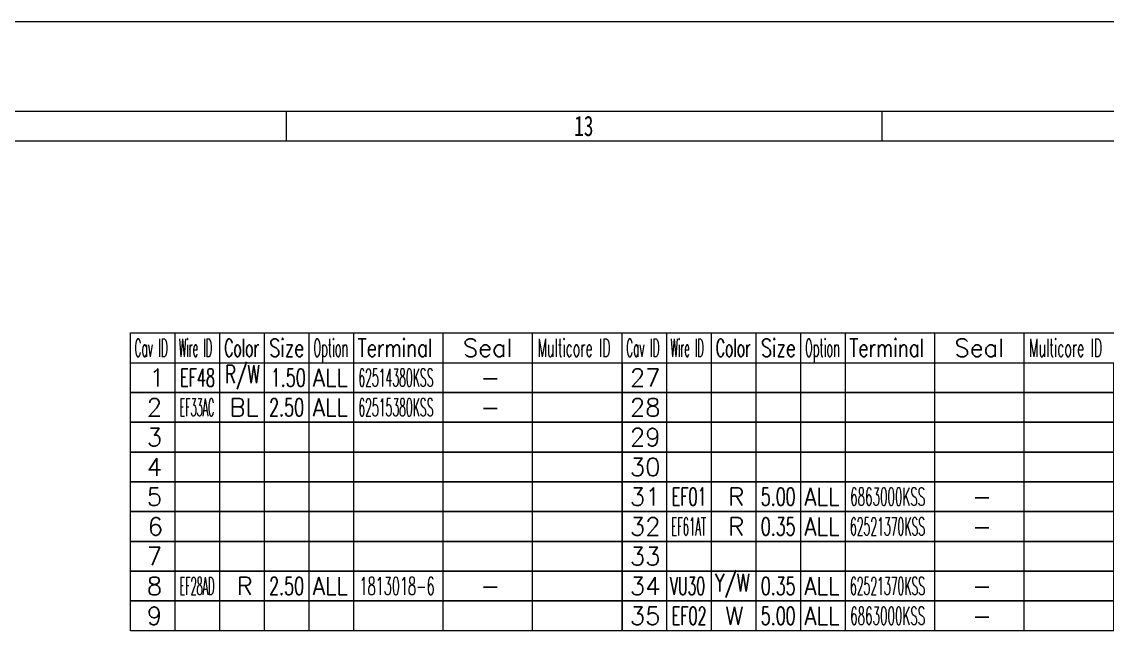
# Model space of a CAD drawing. Header units: inches. Extents: x 47316 to 59086, y 3141 to 11743.
# Drawn here: x 51423.5 to 51605.7, y 10197.4 to 10299.1 of the extents above; entities that cross this region are included whole.
import ezdxf

# ---------------------------------------------------------------- set-up
doc = ezdxf.new("R2010")
doc.units = ezdxf.units.IN
doc.header["$MEASUREMENT"] = 0
doc.styles.add('MtX_FangSong_GB2312', font='')
doc.styles.get("Standard").update_dxf_attribs({"font": ''})
doc.styles.get('MtX_FangSong_GB2312').set_extended_font_data('FangSong_GB2312')
doc.styles.get('Standard').set_extended_font_data('SimSun')

msp = doc.modelspace()

# ---------------------------------------------------------------- linework, layer by layer
at = {"color": 0, "lineweight": 15}
for p, q in [((57387.93, 10299.08), (50247.93, 10299.08)), ((50267.93, 10284.08), (57267.93, 10284.08)), ((51467.93, 10279.08), (51467.93, 10284.08)), ((51567.93, 10279.08), (51567.93, 10284.08)), ((50267.93, 10279.08), (57367.93, 10279.08))]:
    msp.add_line(p, q, dxfattribs=at)
at = {"color": 0, "linetype": 'Continuous', "lineweight": 15}
for p, q in [((51441.76, 10246.81), (51854.26, 10246.81)), ((51441.76, 10241.81), (51441.76, 10246.81)), ((51441.76, 10241.81), (51854.26, 10241.81))]:
    msp.add_line(p, q, dxfattribs=at)
at = {"color": 7, "linetype": 'Continuous', "lineweight": 15}
for p, q in [((51449.26, 10241.81), (51449.26, 10246.81)), ((51456.76, 10241.81), (51456.76, 10246.81)), ((51464.26, 10241.81), (51464.26, 10246.81)), ((51471.76, 10241.81), (51471.76, 10246.81)), ((51479.26, 10241.81), (51479.26, 10246.81)), ((51494.26, 10241.81), (51494.26, 10246.81)), ((51509.26, 10241.81), (51509.26, 10246.81)), ((51524.26, 10241.81), (51524.26, 10246.81)), ((51531.76, 10241.81), (51531.76, 10246.81)), ((51539.26, 10241.81), (51539.26, 10246.81)), ((51546.76, 10241.81), (51546.76, 10246.81)), ((51554.26, 10241.81), (51554.26, 10246.81)), ((51561.76, 10241.81), (51561.76, 10246.81)), ((51576.76, 10241.81), (51576.76, 10246.81)), ((51591.76, 10241.81), (51591.76, 10246.81))]:
    msp.add_line(p, q, dxfattribs=at)
at = {"color": 102, "linetype": 'Continuous', "lineweight": 15}
for p, q in [((51449.26, 10236.81), (51449.26, 10241.81)), ((51456.76, 10236.81), (51456.76, 10241.81)), ((51464.26, 10236.81), (51464.26, 10241.81)), ((51471.76, 10236.81), (51471.76, 10241.81)), ((51479.26, 10236.81), (51479.26, 10241.81)), ((51494.26, 10236.81), (51494.26, 10241.81)), ((51509.26, 10236.81), (51509.26, 10241.81)), ((51531.76, 10236.81), (51531.76, 10241.81)), ((51539.26, 10236.81), (51539.26, 10241.81)), ((51546.76, 10236.81), (51546.76, 10241.81)), ((51554.26, 10236.81), (51554.26, 10241.81)), ((51561.76, 10236.81), (51561.76, 10241.81)), ((51576.76, 10236.81), (51576.76, 10241.81)), ((51591.76, 10236.81), (51591.76, 10241.81)), ((51449.26, 10231.81), (51449.26, 10236.81)), ((51456.76, 10231.81), (51456.76, 10236.81)), ((51464.26, 10231.81), (51464.26, 10236.81)), ((51471.76, 10231.81), (51471.76, 10236.81)), ((51479.26, 10231.81), (51479.26, 10236.81)), ((51494.26, 10231.81), (51494.26, 10236.81)), ((51509.26, 10231.81), (51509.26, 10236.81)), ((51531.76, 10231.81), (51531.76, 10236.81)), ((51539.26, 10231.81), (51539.26, 10236.81)), ((51546.76, 10231.81), (51546.76, 10236.81)), ((51554.26, 10231.81), (51554.26, 10236.81)), ((51561.76, 10231.81), (51561.76, 10236.81)), ((51576.76, 10231.81), (51576.76, 10236.81)), ((51591.76, 10231.81), (51591.76, 10236.81)), ((51449.26, 10226.81), (51449.26, 10231.81)), ((51456.76, 10226.81), (51456.76, 10231.81)), ((51464.26, 10226.81), (51464.26, 10231.81)), ((51471.76, 10226.81), (51471.76, 10231.81)), ((51479.26, 10226.81), (51479.26, 10231.81)), ((51494.26, 10226.81), (51494.26, 10231.81)), ((51509.26, 10226.81), (51509.26, 10231.81)), ((51531.76, 10226.81), (51531.76, 10231.81)), ((51539.26, 10226.81), (51539.26, 10231.81)), ((51546.76, 10226.81), (51546.76, 10231.81)), ((51554.26, 10226.81), (51554.26, 10231.81)), ((51561.76, 10226.81), (51561.76, 10231.81)), ((51576.76, 10226.81), (51576.76, 10231.81)), ((51591.76, 10226.81), (51591.76, 10231.81)), ((51449.26, 10221.81), (51449.26, 10226.81)), ((51456.76, 10221.81), (51456.76, 10226.81)), ((51464.26, 10221.81), (51464.26, 10226.81)), ((51471.76, 10221.81), (51471.76, 10226.81)), ((51479.26, 10221.81), (51479.26, 10226.81)), ((51494.26, 10221.81), (51494.26, 10226.81)), ((51509.26, 10221.81), (51509.26, 10226.81)), ((51531.76, 10221.81), (51531.76, 10226.81)), ((51539.26, 10221.81), (51539.26, 10226.81)), ((51546.76, 10221.81), (51546.76, 10226.81)), ((51554.26, 10221.81), (51554.26, 10226.81)), ((51561.76, 10221.81), (51561.76, 10226.81)), ((51576.76, 10221.81), (51576.76, 10226.81)), ((51591.76, 10221.81), (51591.76, 10226.81)), ((51449.26, 10216.81), (51449.26, 10221.81)), ((51456.76, 10216.81), (51456.76, 10221.81)), ((51464.26, 10216.81), (51464.26, 10221.81)), ((51471.76, 10216.81), (51471.76, 10221.81)), ((51479.26, 10216.81), (51479.26, 10221.81)), ((51494.26, 10216.81), (51494.26, 10221.81)), ((51509.26, 10216.81), (51509.26, 10221.81)), ((51531.76, 10216.81), (51531.76, 10221.81)), ((51539.26, 10216.81), (51539.26, 10221.81)), ((51546.76, 10216.81), (51546.76, 10221.81)), ((51554.26, 10216.81), (51554.26, 10221.81)), ((51561.76, 10216.81), (51561.76, 10221.81)), ((51576.76, 10216.81), (51576.76, 10221.81)), ((51591.76, 10216.81), (51591.76, 10221.81)), ((51449.26, 10211.81), (51449.26, 10216.81)), ((51456.76, 10211.81), (51456.76, 10216.81)), ((51464.26, 10211.81), (51464.26, 10216.81)), ((51471.76, 10211.81), (51471.76, 10216.81)), ((51479.26, 10211.81), (51479.26, 10216.81)), ((51494.26, 10211.81), (51494.26, 10216.81)), ((51509.26, 10211.81), (51509.26, 10216.81)), ((51531.76, 10211.81), (51531.76, 10216.81)), ((51539.26, 10211.81), (51539.26, 10216.81)), ((51546.76, 10211.81), (51546.76, 10216.81)), ((51554.26, 10211.81), (51554.26, 10216.81)), ((51561.76, 10211.81), (51561.76, 10216.81)), ((51576.76, 10211.81), (51576.76, 10216.81)), ((51591.76, 10211.81), (51591.76, 10216.81)), ((51449.26, 10206.81), (51449.26, 10211.81)), ((51456.76, 10206.81), (51456.76, 10211.81)), ((51464.26, 10206.81), (51464.26, 10211.81)), ((51471.76, 10206.81), (51471.76, 10211.81)), ((51479.26, 10206.81), (51479.26, 10211.81)), ((51494.26, 10206.81), (51494.26, 10211.81)), ((51509.26, 10206.81), (51509.26, 10211.81)), ((51531.76, 10206.81), (51531.76, 10211.81)), ((51539.26, 10206.81), (51539.26, 10211.81)), ((51546.76, 10206.81), (51546.76, 10211.81)), ((51554.26, 10206.81), (51554.26, 10211.81)), ((51561.76, 10206.81), (51561.76, 10211.81)), ((51576.76, 10206.81), (51576.76, 10211.81)), ((51591.76, 10206.81), (51591.76, 10211.81)), ((51449.26, 10201.81), (51449.26, 10206.81)), ((51456.76, 10201.81), (51456.76, 10206.81)), ((51464.26, 10201.81), (51464.26, 10206.81)), ((51471.76, 10201.81), (51471.76, 10206.81)), ((51479.26, 10201.81), (51479.26, 10206.81)), ((51494.26, 10201.81), (51494.26, 10206.81)), ((51509.26, 10201.81), (51509.26, 10206.81)), ((51531.76, 10201.81), (51531.76, 10206.81)), ((51539.26, 10201.81), (51539.26, 10206.81)), ((51546.76, 10201.81), (51546.76, 10206.81)), ((51554.26, 10201.81), (51554.26, 10206.81)), ((51561.76, 10201.81), (51561.76, 10206.81)), ((51576.76, 10201.81), (51576.76, 10206.81)), ((51591.76, 10201.81), (51591.76, 10206.81)), ((51449.26, 10196.81), (51449.26, 10201.81)), ((51456.76, 10196.81), (51456.76, 10201.81)), ((51464.26, 10196.81), (51464.26, 10201.81)), ((51471.76, 10196.81), (51471.76, 10201.81)), ((51479.26, 10196.81), (51479.26, 10201.81)), ((51494.26, 10196.81), (51494.26, 10201.81)), ((51509.26, 10196.81), (51509.26, 10201.81)), ((51531.76, 10196.81), (51531.76, 10201.81)), ((51539.26, 10196.81), (51539.26, 10201.81)), ((51546.76, 10196.81), (51546.76, 10201.81)), ((51554.26, 10196.81), (51554.26, 10201.81)), ((51561.76, 10196.81), (51561.76, 10201.81)), ((51576.76, 10196.81), (51576.76, 10201.81)), ((51591.76, 10196.81), (51591.76, 10201.81))]:
    msp.add_line(p, q, dxfattribs=at)
at = {"color": 0, "linetype": 'Continuous', "lineweight": 15}
for points in [[(51441.76, 10236.81), (51441.76, 10241.81), (51524.26, 10241.81), (51524.26, 10236.81)], [(51524.26, 10236.81), (51524.26, 10241.81), (51606.76, 10241.81), (51606.76, 10236.81)], [(51441.76, 10231.81), (51441.76, 10236.81), (51524.26, 10236.81), (51524.26, 10231.81)], [(51524.26, 10231.81), (51524.26, 10236.81), (51606.76, 10236.81), (51606.76, 10231.81)], [(51441.76, 10226.81), (51441.76, 10231.81), (51524.26, 10231.81), (51524.26, 10226.81)], [(51524.26, 10226.81), (51524.26, 10231.81), (51606.76, 10231.81), (51606.76, 10226.81)], [(51441.76, 10221.81), (51441.76, 10226.81), (51524.26, 10226.81), (51524.26, 10221.81)], [(51524.26, 10221.81), (51524.26, 10226.81), (51606.76, 10226.81), (51606.76, 10221.81)], [(51441.76, 10216.81), (51441.76, 10221.81), (51524.26, 10221.81), (51524.26, 10216.81)], [(51524.26, 10216.81), (51524.26, 10221.81), (51606.76, 10221.81), (51606.76, 10216.81)], [(51441.76, 10211.81), (51441.76, 10216.81), (51524.26, 10216.81), (51524.26, 10211.81)], [(51524.26, 10211.81), (51524.26, 10216.81), (51606.76, 10216.81), (51606.76, 10211.81)], [(51441.76, 10206.81), (51441.76, 10211.81), (51524.26, 10211.81), (51524.26, 10206.81)], [(51524.26, 10206.81), (51524.26, 10211.81), (51606.76, 10211.81), (51606.76, 10206.81)], [(51441.76, 10201.81), (51441.76, 10206.81), (51524.26, 10206.81), (51524.26, 10201.81)], [(51524.26, 10201.81), (51524.26, 10206.81), (51606.76, 10206.81), (51606.76, 10201.81)], [(51441.76, 10196.81), (51441.76, 10201.81), (51524.26, 10201.81), (51524.26, 10196.81)], [(51524.26, 10196.81), (51524.26, 10201.81), (51606.76, 10201.81), (51606.76, 10196.81)]]:
    msp.add_lwpolyline(points, close=True, dxfattribs=at)

# ---------------------------------------------------------------- texts
at = {"color": 0, "lineweight": 15, "style": 'MtX_FangSong_GB2312', "width": 0.7}
msp.add_text('13', height=3.4, dxfattribs=at).set_placement((51516.23, 10279.88))
at = {"color": 7, "linetype": 'Continuous', "lineweight": 15, "char_height": 3, "attachment_point": 1}
for s, insert, width in [('\\Fromans.shx;\\W0.4292452830;\\T1.0000000000;\\o\\lCav ID', (51442.45, 10245.81), 6.5), ('\\Fromans.shx;\\W0.4026548673;\\T1.0000000000;\\o\\lWire ID', (51449.88, 10245.81), 6.5), ('\\Fromans.shx;\\W0.5687500000;\\T1.0000000000;\\o\\lColor', (51457.51, 10245.81), 6.5), ('\\Fromans.shx;\\W0.7222222222;\\T1.0000000000;\\o\\lSize', (51465.07, 10245.81), 6.5), ('\\Fromans.shx;\\W0.4595959596;\\T1.0000000000;\\o\\lOption', (51472.46, 10245.81), 6.5), ('\\Fromans.shx;\\W0.7480916031;\\T1.0000000000;\\o\\lTerminal', (51479.87, 10245.81), 14), ('\\Fromans.shx;\\W1.0000000000;\\T1.0000000000;\\o\\lSeal', (51497.55, 10245.81), 9.2857), ('\\Fromans.shx;\\W0.5185185185;\\T1.0000000000;\\o\\lMulticore ID', (51510.06, 10245.81), 14), ('\\Fromans.shx;\\W0.4292452830;\\T1.0000000000;\\o\\lCav ID', (51524.95, 10245.81), 6.5), ('\\Fromans.shx;\\W0.4026548673;\\T1.0000000000;\\o\\lWire ID', (51532.38, 10245.81), 6.5), ('\\Fromans.shx;\\W0.5687500000;\\T1.0000000000;\\o\\lColor', (51540.01, 10245.81), 6.5), ('\\Fromans.shx;\\W0.7222222222;\\T1.0000000000;\\o\\lSize', (51547.57, 10245.81), 6.5), ('\\Fromans.shx;\\W0.4595959596;\\T1.0000000000;\\o\\lOption', (51554.96, 10245.81), 6.5), ('\\Fromans.shx;\\W0.7480916031;\\T1.0000000000;\\o\\lTerminal', (51562.37, 10245.81), 14), ('\\Fromans.shx;\\W1.0000000000;\\T1.0000000000;\\o\\lSeal', (51580.05, 10245.81), 9.2857), ('\\Fromans.shx;\\W0.5185185185;\\T1.0000000000;\\o\\lMulticore ID', (51592.56, 10245.81), 14), ('\\Fromans.shx;\\W1.0000000000;\\T1.0000000000;\\o\\l1', (51444.94, 10240.81), 2.8571), ('\\Fromans.shx;\\W1.0000000000;\\T1.0000000000;\\o\\l27', (51525.58, 10240.81), 5.7143), ('\\Fromans.shx;\\W1.0000000000;\\T1.0000000000;\\o\\l2', (51444.51, 10235.81), 2.8571), ('\\Fromans.shx;\\W1.0000000000;\\T1.0000000000;\\o\\l28', (51525.58, 10235.81), 5.7143), ('\\Fromans.shx;\\W1.0000000000;\\T1.0000000000;\\o\\l3', (51444.51, 10230.81), 2.8571), ('\\Fromans.shx;\\W1.0000000000;\\T1.0000000000;\\o\\l29', (51525.58, 10230.81), 5.7143), ('\\Fromans.shx;\\W1.0000000000;\\T1.0000000000;\\o\\l4', (51444.51, 10225.81), 2.8571), ('\\Fromans.shx;\\W1.0000000000;\\T1.0000000000;\\o\\l30', (51525.58, 10225.81), 5.7143), ('\\Fromans.shx;\\W1.0000000000;\\T1.0000000000;\\o\\l5', (51444.51, 10220.81), 2.8571), ('\\Fromans.shx;\\W1.0000000000;\\T1.0000000000;\\o\\l31', (51525.58, 10220.81), 5.7143), ('\\Fromans.shx;\\W1.0000000000;\\T1.0000000000;\\o\\l6', (51444.65, 10215.81), 2.8571), ('\\Fromans.shx;\\W1.0000000000;\\T1.0000000000;\\o\\l32', (51525.58, 10215.81), 5.7143), ('\\Fromans.shx;\\W1.0000000000;\\T1.0000000000;\\o\\l7', (51444.51, 10210.81), 2.8571), ('\\Fromans.shx;\\W1.0000000000;\\T1.0000000000;\\o\\l33', (51525.58, 10210.81), 5.7143), ('\\Fromans.shx;\\W1.0000000000;\\T1.0000000000;\\o\\l8', (51444.51, 10205.81), 2.8571), ('\\Fromans.shx;\\W1.0000000000;\\T1.0000000000;\\o\\l34', (51525.58, 10205.81), 5.7143), ('\\Fromans.shx;\\W1.0000000000;\\T1.0000000000;\\o\\l9', (51444.51, 10200.81), 2.8571), ('\\Fromans.shx;\\W1.0000000000;\\T1.0000000000;\\o\\l35', (51525.58, 10200.81), 5.7143)]:
    msp.add_mtext(s, dxfattribs=dict(at, insert=insert, width=width))
at = {"color": 21, "linetype": 'Continuous', "lineweight": 15, "char_height": 3, "attachment_point": 1}
for s, insert, width in [('\\Fromans.shx;\\W0.5909090909;\\T1.0000000000;\\o\\lEF48', (51450.1, 10240.81), 6.5), ('\\Fromans.shx;\\W0.6500000000;\\T1.0000000000;\\o\\l1.50', (51465.32, 10240.81), 6.5), ('\\Fromans.shx;\\W0.4434389140;\\T1.0000000000;\\o\\l62514380KSS', (51480.01, 10240.81), 14), ('\\Fromans.shx;\\W0.3922413793;\\T1.0000000000;\\o\\lEF33AC', (51449.99, 10235.81), 6.5), ('\\Fromans.shx;\\W0.6500000000;\\T1.0000000000;\\o\\l2.50', (51465.04, 10235.81), 6.5), ('\\Fromans.shx;\\W0.4434389140;\\T1.0000000000;\\o\\l62515380KSS', (51480.01, 10235.81), 14), ('\\Fromans.shx;\\W0.5909090909;\\T1.0000000000;\\o\\lEF01', (51532.6, 10220.81), 6.5), ('\\Fromans.shx;\\W0.6500000000;\\T1.0000000000;\\o\\l5.00', (51547.54, 10220.81), 6.5), ('\\Fromans.shx;\\W0.4875621891;\\T1.0000000000;\\o\\l6863000KSS', (51562.54, 10220.81), 14), ('\\Fromans.shx;\\W0.4099099099;\\T1.0000000000;\\o\\lEF61AT', (51532.5, 10215.81), 6.5), ('\\Fromans.shx;\\W0.6500000000;\\T1.0000000000;\\o\\l0.35', (51547.54, 10215.81), 6.5), ('\\Fromans.shx;\\W0.4434389140;\\T1.0000000000;\\o\\l62521370KSS', (51562.51, 10215.81), 14), ('\\Fromans.shx;\\W0.3922413793;\\T1.0000000000;\\o\\lEF28AD', (51449.99, 10205.81), 6.5), ('\\Fromans.shx;\\W0.6500000000;\\T1.0000000000;\\o\\l2.50', (51465.04, 10205.81), 6.5), ('\\Fromans.shx;\\W0.5268817204;\\T1.0000000000;\\o\\l1813018-6', (51480.21, 10205.81), 14), ('\\Fromans.shx;\\W0.5687500000;\\T1.0000000000;\\o\\lVU30', (51532.34, 10205.81), 6.5), ('\\Fromans.shx;\\W0.6500000000;\\T1.0000000000;\\o\\l0.35', (51547.54, 10205.81), 6.5), ('\\Fromans.shx;\\W0.4434389140;\\T1.0000000000;\\o\\l62521370KSS', (51562.51, 10205.81), 14), ('\\Fromans.shx;\\W0.5909090909;\\T1.0000000000;\\o\\lEF02', (51532.6, 10200.81), 6.5), ('\\Fromans.shx;\\W0.6500000000;\\T1.0000000000;\\o\\l5.00', (51547.54, 10200.81), 6.5), ('\\Fromans.shx;\\W0.4875621891;\\T1.0000000000;\\o\\l6863000KSS', (51562.54, 10200.81), 14)]:
    msp.add_mtext(s, dxfattribs=dict(at, insert=insert, width=width))
at = {"color": 140, "linetype": 'Continuous', "lineweight": 15, "char_height": 3, "attachment_point": 1}
for s, insert, width in [('\\Fromans.shx;\\W0.6791044776;\\T1.0000000000;\\o\\lR/W', (51457.65, 10241.38), 6.5), ('\\Fromans.shx;\\W0.8750000000;\\T1.0000000000;\\o\\lALL', (51472.39, 10240.81), 6.5), ('\\Fromans.shx;\\W1.0000000000;\\T1.0000000000;\\o\\l-', (51500.48, 10240.81), 3.7143), ('\\Fromans.shx;\\W1.0000000000;\\T1.0000000000;\\o\\lBL', (51458.37, 10235.81), 5.4286), ('\\Fromans.shx;\\W0.8750000000;\\T1.0000000000;\\o\\lALL', (51472.39, 10235.81), 6.5), ('\\Fromans.shx;\\W1.0000000000;\\T1.0000000000;\\o\\l-', (51500.48, 10235.81), 3.7143), ('\\Fromans.shx;\\W1.0000000000;\\T1.0000000000;\\o\\lR', (51542.08, 10220.81), 3), ('\\Fromans.shx;\\W0.8750000000;\\T1.0000000000;\\o\\lALL', (51554.89, 10220.81), 6.5), ('\\Fromans.shx;\\W1.0000000000;\\T1.0000000000;\\o\\l-', (51582.98, 10220.81), 3.7143), ('\\Fromans.shx;\\W1.0000000000;\\T1.0000000000;\\o\\lR', (51542.08, 10215.81), 3), ('\\Fromans.shx;\\W0.8750000000;\\T1.0000000000;\\o\\lALL', (51554.89, 10215.81), 6.5), ('\\Fromans.shx;\\W1.0000000000;\\T1.0000000000;\\o\\l-', (51582.98, 10215.81), 3.7143), ('\\Fromans.shx;\\W1.0000000000;\\T1.0000000000;\\o\\lR', (51459.58, 10205.81), 3), ('\\Fromans.shx;\\W0.8750000000;\\T1.0000000000;\\o\\lALL', (51472.39, 10205.81), 6.5), ('\\Fromans.shx;\\W0.7109375000;\\T1.0000000000;\\o\\lY/W', (51539.86, 10206.38), 6.5), ('\\Fromans.shx;\\W0.8750000000;\\T1.0000000000;\\o\\lALL', (51554.89, 10205.81), 6.5), ('\\Fromans.shx;\\W1.0000000000;\\T1.0000000000;\\o\\l-', (51500.48, 10205.81), 3.7143), ('\\Fromans.shx;\\W1.0000000000;\\T1.0000000000;\\o\\l-', (51582.98, 10205.81), 3.7143), ('\\Fromans.shx;\\W1.0000000000;\\T1.0000000000;\\o\\lW', (51541.58, 10200.81), 3.4286), ('\\Fromans.shx;\\W0.8750000000;\\T1.0000000000;\\o\\lALL', (51554.89, 10200.81), 6.5), ('\\Fromans.shx;\\W1.0000000000;\\T1.0000000000;\\o\\l-', (51582.98, 10200.81), 3.7143)]:
    msp.add_mtext(s, dxfattribs=dict(at, insert=insert, width=width))

doc.saveas('drawing.dxf')
